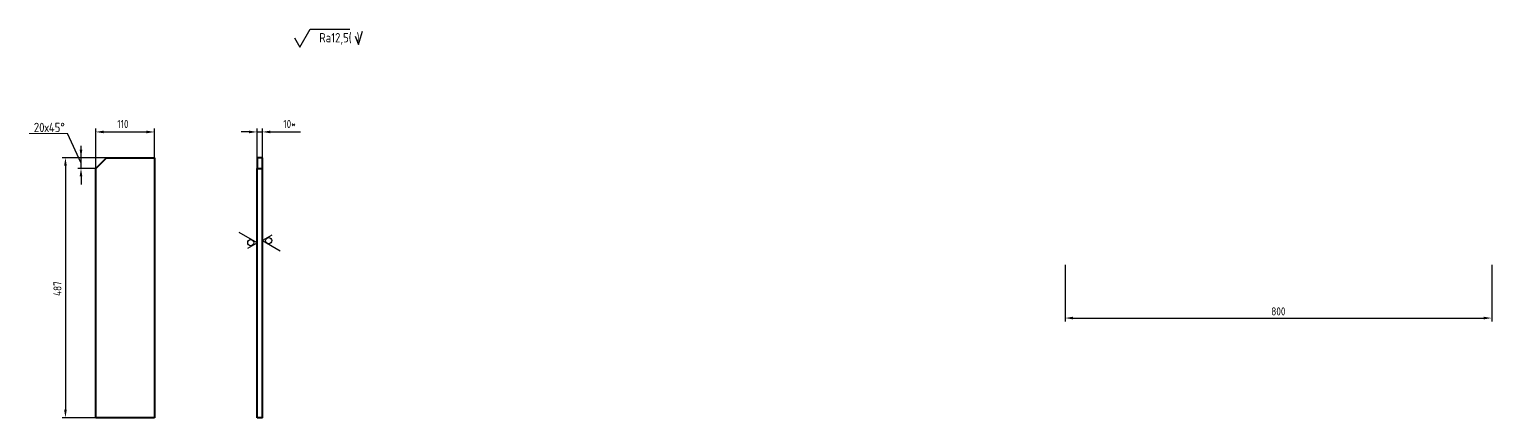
# Model space of a CAD drawing. Header units: millimetres. Extents: x 40 to 5393, y 2 to 1460.
# Drawn here: x 2651 to 5393, y 732 to 1459 of the extents above; entities that cross this region are included whole.
import ezdxf

# ---------------------------------------------------------------- set-up
doc = ezdxf.new("R2010")
doc.units = ezdxf.units.MM
doc.header["$LTSCALE"] = 5
doc.layers.add('Con', color=6, linetype='Continuous', lineweight=40)
doc.layers.add('Эскизная геометрия (ГОСТ)', color=3, linetype='Continuous', lineweight=15)
doc.layers.add('Dim', color=7, linetype='Continuous')
doc.layers.add('Text', color=3, linetype='Continuous', lineweight=18, true_color=0x00ff00)
doc.styles.add('Style1', font='romans.shx', dxfattribs={"width": 0.8})
doc.dimstyles.new('Dia_5', dxfattribs={"dimscale": 5, "dimtxt": 3, "dimasz": 3, "dimexe": 1.25, "dimexo": 0, "dimgap": 1, "dimtad": 1, "dimtoh": 1, "dimdec": 3, "dimtxsty": 'Style1', "dimcen": 2.5, "dimclrt": 3, "dimadec": 0, "dimazin": 0, "dimtfac": 1, "dimtdec": 3, "dimtmove": 0, "dimatfit": 2, "dimfxl": 1, "dimarcsym": 0})
doc.dimstyles.new('Lin_5', dxfattribs={"dimscale": 5, "dimtxt": 3, "dimasz": 3, "dimexe": 1.25, "dimexo": 0, "dimgap": 1.5, "dimtad": 1, "dimdec": 1, "dimtxsty": 'Style1', "dimcen": 2.5, "dimclrt": 3, "dimadec": 0, "dimazin": 0, "dimtfac": 1, "dimtdec": 1, "dimtmove": 0, "dimatfit": 3, "dimldrblk": 'DOT', "dimfxl": 1, "dimarcsym": 0})

# ---------------------------------------------------------------- blocks, each defined once
blk = doc.blocks.new('*D30')
at = {"layer": 'Defpoints', "color": 0, "linetype": 'Continuous', "transparency": 16777216}
for p in [(2795.6, 1218.7), (2718.8, 731.7), (2775.6, 731.7)]:
    blk.add_point(p, dxfattribs=at)
at = {"layer": 'Dim', "color": 0, "linetype": 'Continuous', "lineweight": -2, "transparency": 16777216}
for p, q in [((2795.6, 1218.7), (2712.5, 1218.7)), ((2718.8, 1203.7), (2718.8, 746.7)), ((2775.6, 731.7), (2712.5, 731.7))]:
    blk.add_line(p, q, dxfattribs=at)
at = {"layer": 'Dim', "color": 0, "linetype": 'Continuous', "transparency": 16777216}
for points in [[(2716.3, 1203.7), (2721.3, 1203.7), (2718.8, 1218.7)], [(2716.3, 746.7), (2721.3, 746.7), (2718.8, 731.7)]]:
    blk.add_solid(points, dxfattribs=at)
at = {"layer": 'Dim', "color": 3, "linetype": 'Continuous', "lineweight": 25, "transparency": 16777216, "insert": (2696.3, 959.8), "char_height": 15, "attachment_point": 1, "rotation": 90, "style": 'Style1'}
blk.add_mtext('487', dxfattribs=at)
blk = doc.blocks.new('_Dot')
at = {"color": 0, "linetype": 'ByBlock', "lineweight": -2}
blk.add_line((-0.5, 0), (-1, 0), dxfattribs=at)
at = {"color": 0, "linetype": 'ByBlock', "const_width": 0.5}
blk.add_lwpolyline([(-0.25, 0, 1), (0.25, 0, 1)], format="xyb", close=True, dxfattribs=at)
blk = doc.blocks.new('*D31')
at = {"layer": 'Defpoints', "color": 0, "linetype": 'Continuous', "transparency": 16777216}
for p in [(2885.6, 1267), (2885.6, 1218.7), (2775.6, 1198.7)]:
    blk.add_point(p, dxfattribs=at)
at = {"layer": 'Dim', "color": 0, "linetype": 'Continuous', "lineweight": -2, "transparency": 16777216}
for p, q in [((2775.6, 1198.7), (2775.6, 1273.3)), ((2790.6, 1267), (2870.6, 1267)), ((2885.6, 1218.7), (2885.6, 1273.3))]:
    blk.add_line(p, q, dxfattribs=at)
at = {"layer": 'Dim', "color": 0, "linetype": 'Continuous', "transparency": 16777216}
for points in [[(2790.6, 1269.5), (2790.6, 1264.5), (2775.6, 1267)], [(2870.6, 1269.5), (2870.6, 1264.5), (2885.6, 1267)]]:
    blk.add_solid(points, dxfattribs=at)
at = {"layer": 'Dim', "color": 3, "linetype": 'Continuous', "lineweight": 25, "transparency": 16777216, "insert": (2816, 1289.5), "char_height": 15, "attachment_point": 1, "style": 'Style1'}
blk.add_mtext('110', dxfattribs=at)
blk = doc.blocks.new('Обозначение шероховатости_1')
at = {"layer": 'Эскизная геометрия (ГОСТ)', "lineweight": 30}
for p, q in [((0, 0), (1.1, 1.9)), ((-0.58, 1), (0, 0))]:
    blk.add_line(p, q, dxfattribs=at)
blk.add_circle((0, 0.67), 0.333, dxfattribs=at)
blk = doc.blocks.new('Обозначение шероховатости_2')
at = {"layer": 'Эскизная геометрия (ГОСТ)', "lineweight": 30}
for p, q in [((0, 0), (1.1, 1.9)), ((-0.58, 1), (0, 0))]:
    blk.add_line(p, q, dxfattribs=at)
blk.add_circle((0, 0.67), 0.333, dxfattribs=at)
blk = doc.blocks.new('*D32')
at = {"layer": 'Defpoints', "color": 0, "transparency": 16777216}
for p in [(3088, 1267), (3078, 1218.7), (3088, 1218.7)]:
    blk.add_point(p, dxfattribs=at)
at = {"layer": 'Dim', "color": 0, "lineweight": -2, "transparency": 16777216}
for p, q in [((3063, 1267), (3048, 1267)), ((3078, 1218.7), (3078, 1273.3)), ((3078, 1267), (3088, 1267)), ((3088, 1218.7), (3088, 1273.3)), ((3103, 1267), (3159.8, 1267))]:
    blk.add_line(p, q, dxfattribs=at)
at = {"layer": 'Dim', "color": 0, "transparency": 16777216}
for points in [[(3063, 1269.5), (3063, 1264.5), (3078, 1267)], [(3103, 1269.5), (3103, 1264.5), (3088, 1267)]]:
    blk.add_solid(points, dxfattribs=at)
at = {"layer": 'Dim', "color": 3, "transparency": 16777216, "insert": (3138.9, 1282), "char_height": 15, "attachment_point": 5, "style": 'Style1'}
blk.add_mtext('10*', dxfattribs=at)
blk = doc.blocks.new('*D35')
at = {"layer": 'Defpoints', "color": 0, "transparency": 16777216}
for p in [(4592.9, 1018.4), (5392.9, 1018.4), (5392.9, 918.4)]:
    blk.add_point(p, dxfattribs=at)
at = {"layer": 'Dim', "color": 0, "linetype": 'ByBlock', "lineweight": -2, "transparency": 16777216}
for p, q in [((4592.9, 1018.4), (4592.9, 912.2)), ((5392.9, 1018.4), (5392.9, 912.2)), ((4607.9, 918.4), (5377.9, 918.4))]:
    blk.add_line(p, q, dxfattribs=at)
at = {"layer": 'Dim', "color": 0, "transparency": 16777216}
for points in [[(4607.9, 920.9), (4607.9, 915.9), (4592.9, 918.4)], [(5377.9, 920.9), (5377.9, 915.9), (5392.9, 918.4)]]:
    blk.add_solid(points, dxfattribs=at)
at = {"layer": 'Dim', "color": 3, "transparency": 16777216, "insert": (4992.9, 930.9), "char_height": 15, "attachment_point": 5, "style": 'Style1'}
blk.add_mtext('800', dxfattribs=at)

msp = doc.modelspace()

# ---------------------------------------------------------------- linework, layer by layer
at = {"layer": 'Con'}
for p, q in [((2775.6082, 1198.6971), (2795.6082, 1218.6971)), ((2795.6082, 1218.6971), (2885.6082, 1218.6971)), ((2885.6082, 1218.6971), (2885.6082, 731.6971)), ((3077.9894, 1218.6971), (3077.9894, 1198.6971)), ((3087.9894, 1218.6971), (3077.9894, 1218.6971)), ((3087.9894, 1198.6971), (3087.9894, 1218.6971)), ((2775.6082, 731.6971), (2775.6082, 1198.6971)), ((3077.9894, 1198.6971), (3087.9894, 1198.6971)), ((3077.9894, 731.6971), (3077.9894, 1198.6971)), ((3087.9894, 731.6971), (3087.9894, 1198.6971)), ((2885.6082, 731.6971), (2775.6082, 731.6971)), ((3087.9894, 731.6971), (3077.9894, 731.6971))]:
    msp.add_line(p, q, dxfattribs=at)
at = {"layer": 'Dim', "lineweight": 30}
for p, q in [((3158.4006, 1426.0972), (3177.5975, 1459.3472)), ((3177.5975, 1459.3472), (3251.9027, 1459.3472)), ((3148.297, 1443.5972), (3158.4006, 1426.0972))]:
    msp.add_line(p, q, dxfattribs=at)
at = {"layer": 'Dim'}
for p, q in [((3268.0934, 1430.9845), (3275.9336, 1456.0306)), ((3262.1812, 1446.1406), (3268.0934, 1430.9845))]:
    msp.add_line(p, q, dxfattribs=at)
at = {"layer": 'Dim', "color": 7, "linetype": 'Continuous', "lineweight": 25}
for p, q in [((2747.9518, 1208.6971), (2722.8011, 1264.3972)), ((2795.6082, 1218.6971), (2741.7018, 1218.6971)), ((2775.6082, 1198.6971), (2741.7018, 1198.6971))]:
    msp.add_line(p, q, dxfattribs=at)
at = {"layer": 'Dim', "linetype": 'Continuous', "lineweight": 25}
for p, q in [((2747.9518, 1198.6971), (2747.9518, 1241.0352)), ((2747.9518, 1183.6971), (2747.9518, 1168.6971))]:
    msp.add_line(p, q, dxfattribs=at)
at = {"layer": 'Dim', "linetype": 'Continuous'}
for points in [[(2745.4518, 1233.6971), (2750.4518, 1233.6971), (2747.9518, 1218.6971)], [(2745.4518, 1183.6971), (2750.4518, 1183.6971), (2747.9518, 1198.6971)]]:
    msp.add_solid(points, dxfattribs=at)
at = {"layer": 'Text', "color": 7}
msp.add_line((2722.8011, 1264.3972), (2650.9258, 1264.3972), dxfattribs=at)

# ---------------------------------------------------------------- block references
at = {"layer": 'Dim', "xscale": 17.49999970197678, "yscale": 17.49999970197678, "zscale": 17.49999970197678}
for name, p, rotation in [('Обозначение шероховатости_2', (3077.9894, 1059.5447), 90), ('Обозначение шероховатости_1', (3087.9894, 1063.3725), 270)]:
    msp.add_blockref(name, p, dxfattribs=dict(at, rotation=rotation))

# ---------------------------------------------------------------- texts
at = {"layer": 'Dim', "insert": (3232.3865, 1441.4838), "char_height": 17.5, "attachment_point": 5, "style": 'Style1'}
msp.add_mtext('Ra12,5( )', dxfattribs=at)
at = {"layer": 'Dim', "color": 7, "linetype": 'Continuous', "lineweight": 25, "insert": (2659.581, 1284.2272), "char_height": 15, "attachment_point": 1, "style": 'Style1'}
msp.add_mtext('{\\H1.16667x;20х45%%D}', dxfattribs=at)

# ---------------------------------------------------------------- dimensions: what is measured, and where the dimension line sits
at = {"layer": 'Dim', "linetype": 'Continuous', "lineweight": 25}
dim = msp.add_linear_dim(base=(2885.6082, 1267.0141), p1=(2775.6082, 1198.6971), p2=(2885.6082, 1218.6971), dimstyle='Lin_5', dxfattribs=at)
dim.commit()
dim.dimension.update_dxf_attribs({"geometry": '*D31', "text_midpoint": (2830.6082, 1267.0141), "dimtype": 160})
at = {"layer": 'Dim'}
dim = msp.add_linear_dim(base=(3087.9894, 1267.0141), p1=(3077.9894, 1218.6971), p2=(3087.9894, 1218.6971), text='<>*', dimstyle='Lin_5', dxfattribs=at)
dim.commit()
dim.dimension.update_dxf_attribs({"geometry": '*D32', "text_midpoint": (3138.9179, 1282.0141)})
at = {"layer": 'Dim', "color": 7, "linetype": 'Continuous', "lineweight": 25}
dim = msp.add_linear_dim(base=(2718.7741, 731.6971), p1=(2795.6082, 1218.6971), p2=(2775.6082, 731.6971), angle=90, dimstyle='Lin_5', dxfattribs=at)
dim.commit()
dim.dimension.update_dxf_attribs({"geometry": '*D30', "text_midpoint": (2718.7741, 975.1971), "dimtype": 160})
at = {"layer": 'Dim'}
dim = msp.add_linear_dim(base=(5392.9415, 918.4379), p1=(4592.9415, 1018.4379), p2=(5392.9415, 1018.4379), dimstyle='Dia_5', override={"dimarcsym": 1}, dxfattribs=at)
dim.commit()
dim.dimension.update_dxf_attribs({"geometry": '*D35', "text_midpoint": (4992.9415, 930.9379)})

doc.saveas('drawing.dxf')
